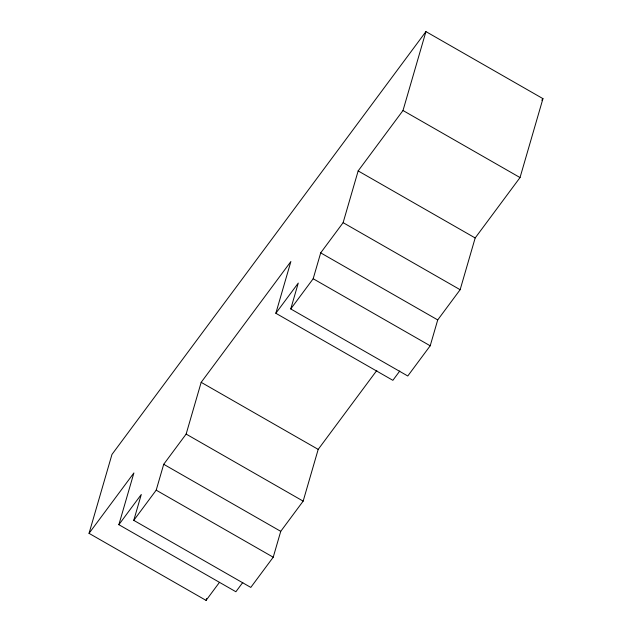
<?xml version="1.0" encoding="UTF-8"?>
<svg xmlns="http://www.w3.org/2000/svg" width="632" height="632" viewBox="0 0 632 632"><rect width="100%" height="100%" fill="white"/><g stroke="black" fill="none" stroke-linecap="round" stroke-linejoin="round"><path stroke-width="0.95" d="M219.462 582.356L206.072 600.4L89.041 533.353L111.967 454.44L425.928 31.6L542.959 98.647L520.033 177.56L475.177 237.964L460.143 289.709L437.723 319.918L430.202 345.791L407.774 375.993L290.752 308.945L298.264 283.073L275.844 313.275L392.867 380.322L399.772 371.031M242.791 582.451L235.886 591.742L118.863 524.694L133.897 472.949L89.041 533.353M376.83 370.423L318.196 449.384L303.163 501.129L280.742 531.338L273.222 557.211L250.793 587.412L133.771 520.365L141.284 494.493L118.863 524.694M133.771 520.365L156.199 490.163L163.712 464.291L186.14 434.081L201.174 382.336L290.878 261.53L275.844 313.275M206.072 600.4L206.617 598.52M290.752 308.945L313.18 278.744L320.693 252.871L343.121 222.662L358.154 170.917L403.003 110.513L425.928 31.6M541.782 100.227L542.959 98.647M403.003 110.513L520.033 177.56M358.154 170.917L475.177 237.964M343.121 222.662L460.143 289.709M320.693 252.871L437.723 319.918M313.18 278.744L430.202 345.791M201.174 382.336L318.196 449.384M186.14 434.081L303.163 501.129M163.712 464.291L280.742 531.338M156.199 490.163L273.222 557.211"/></g></svg>
